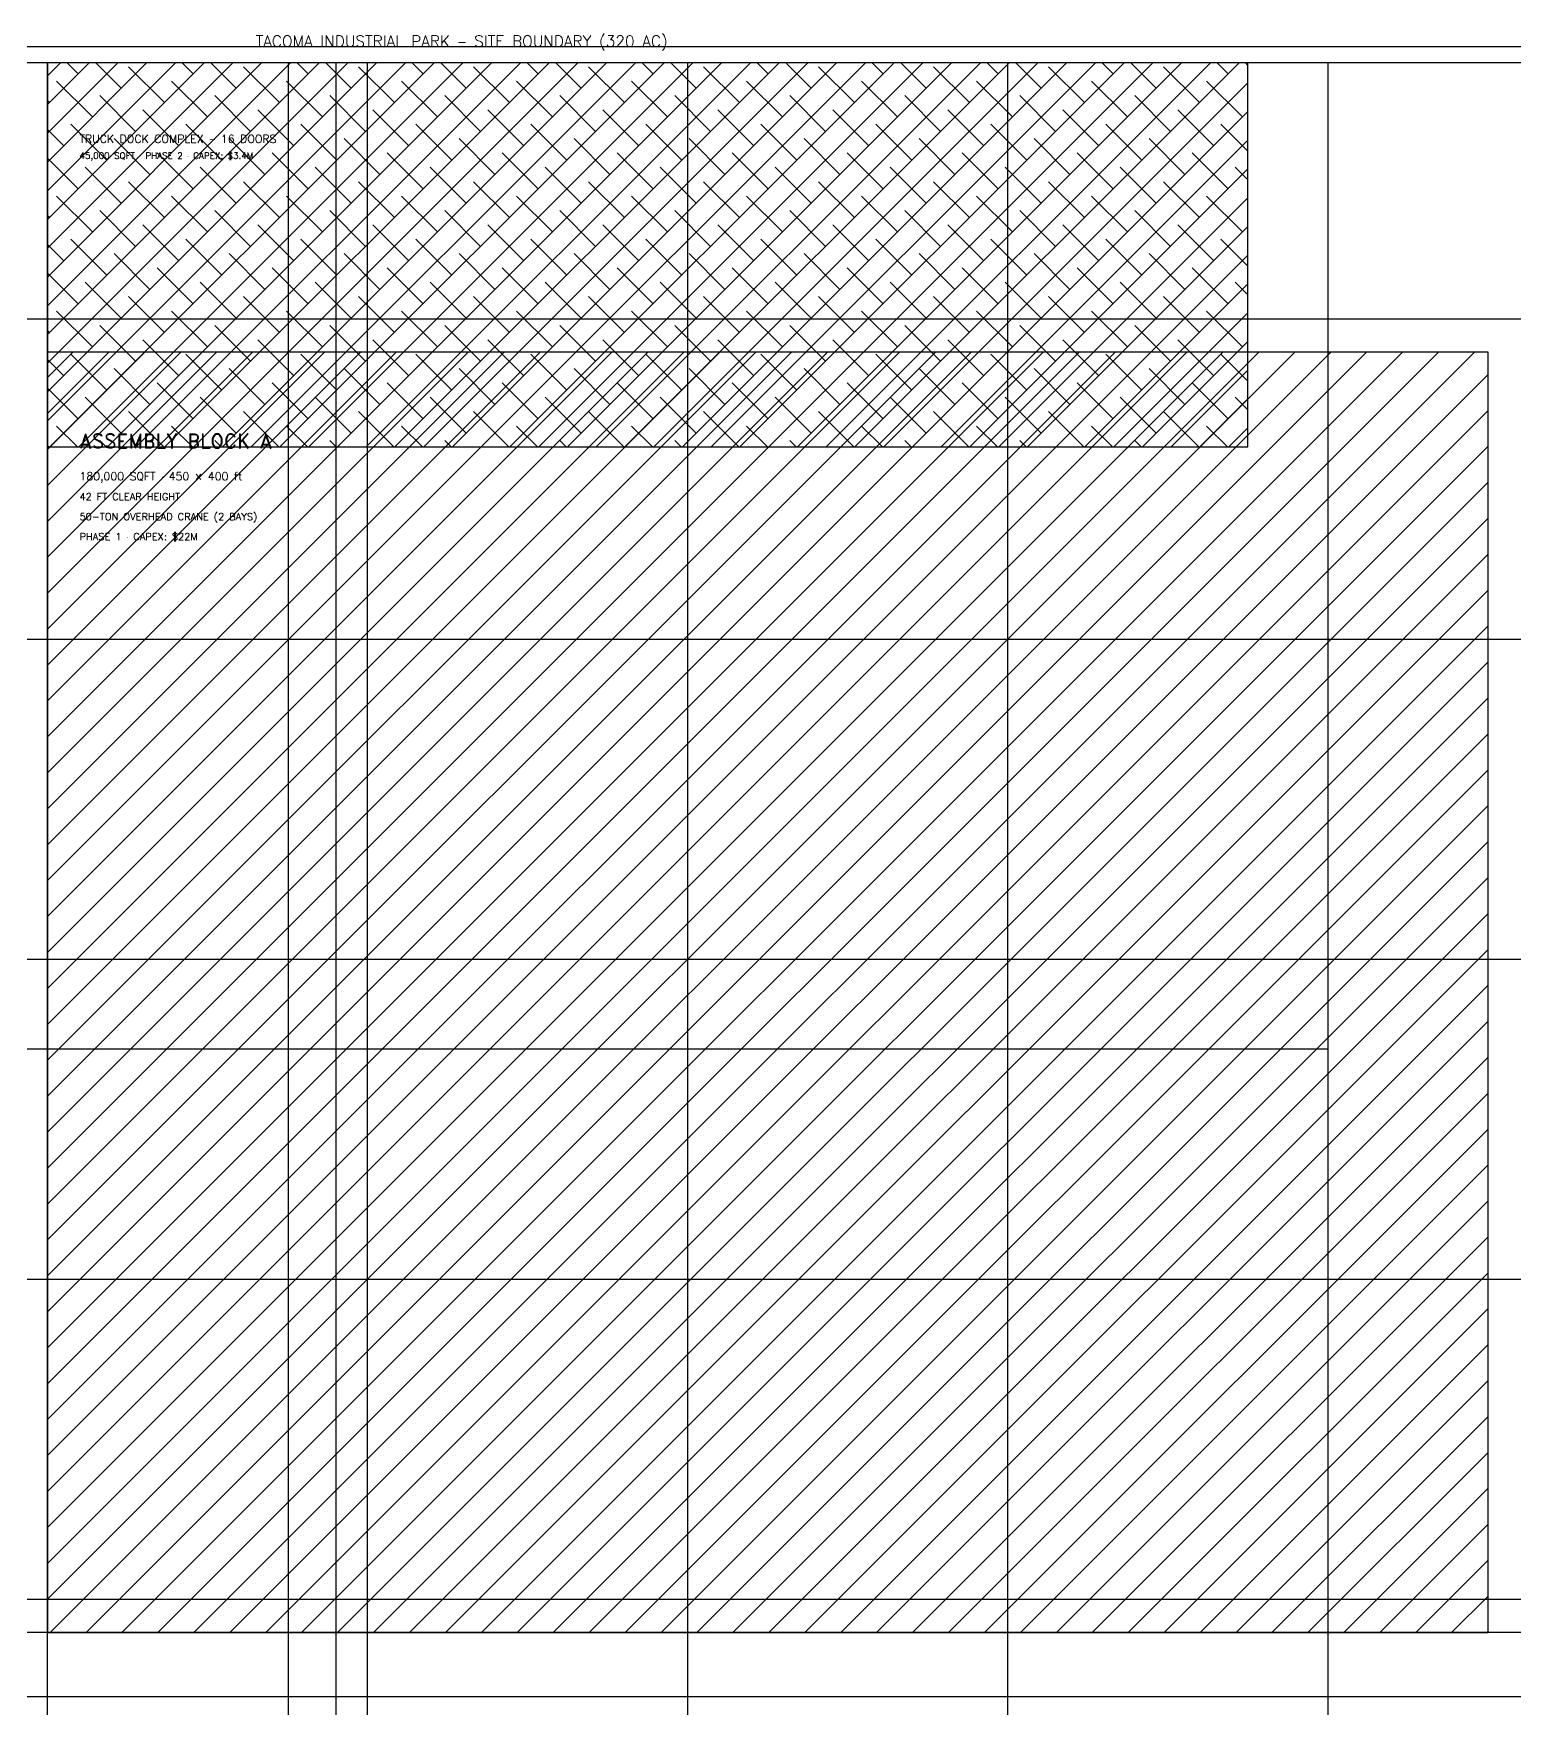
# Model space of a CAD drawing. Extents: x -30 to 4930, y -120 to 3821.
# Drawn here: x 1633 to 3483, y 1514 to 3607 of the extents above; entities that cross this region are included whole.
import ezdxf

# ---------------------------------------------------------------- set-up
doc = ezdxf.new("R2010")
doc.units = 0
for name, color, linetype in [('A-BLDG-LOGI', 6, 'Continuous'), ('A-BLDG-PROD', 4, 'Continuous'), ('C-SITE-BOUN', 7, 'Continuous'), ('C-SITE-ROAD', 8, 'Continuous'), ('E-UTIL-POWR', 2, 'Continuous'), ('X-ANNO-GRID', 8, 'Continuous'), ('X-ANNO-TEXT', 7, 'Continuous'), ('Z-ZONE-SECU', 1, 'Continuous')]:
    doc.layers.add(name, color=color, linetype=linetype)
doc.styles.add('ENGINEERING', font='romans.shx')
doc.styles.add('TITLE', font='romand.shx')

msp = doc.modelspace()

# ---------------------------------------------------------------- hatches: boundary and pattern name
at = {"layer": 'A-BLDG-LOGI'}
h = msp.add_hatch(dxfattribs=at)
h.set_pattern_fill('ANSI38', scale=8)
h.paths.add_polyline_path([(1650, 3090), (3150, 3090), (3150, 3570), (1650, 3570)])
at = {"layer": 'A-BLDG-PROD'}
h = msp.add_hatch(dxfattribs=at)
h.set_pattern_fill('ANSI31', scale=10)
h.paths.add_polyline_path([(1650, 1608.4), (3450, 1608.4), (3450, 3208.4), (1650, 3208.4)])

# ---------------------------------------------------------------- linework, layer by layer
at = {"layer": 'A-BLDG-LOGI'}
msp.add_lwpolyline([(1650, 3090), (3150, 3090), (3150, 3570), (1650, 3570), (1650, 3090)], dxfattribs=at)
at = {"layer": 'A-BLDG-PROD'}
msp.add_lwpolyline([(1650, 1608.4), (3450, 1608.4), (3450, 3208.4), (1650, 3208.4), (1650, 1608.4)], dxfattribs=at)
at = {"layer": 'C-SITE-BOUN'}
msp.add_lwpolyline([(50, 50), (4010, 50), (4010, 3570), (50, 3570), (50, 50)], dxfattribs=at)
at = {"layer": 'C-SITE-ROAD'}
for points in [[(1950.8, 50), (2010.8, 50), (2010.8, 3570), (1950.8, 3570), (1950.8, 50)], [(50, 1528.4), (4010, 1528.4), (4010, 1608.4), (50, 1608.4), (50, 1528.4)]]:
    msp.add_lwpolyline(points, dxfattribs=at)
at = {"layer": 'E-UTIL-POWR'}
msp.add_lwpolyline([(690, 3170), (690, 2338), (1250, 2338), (2650, 2338), (3250, 2338)], dxfattribs=at)
at = {"layer": 'X-ANNO-GRID'}
for p, q in [((1650, 50), (1650, 3570)), ((2050, 50), (2050, 3570)), ((2450, 50), (2450, 3570)), ((2850, 50), (2850, 3570)), ((3250, 50), (3250, 3570)), ((50, 3250), (4010, 3250)), ((50, 2850), (4010, 2850)), ((50, 2450), (4010, 2450)), ((50, 2050), (4010, 2050)), ((50, 1650), (4010, 1650))]:
    msp.add_line(p, q, dxfattribs=at)
at = {"layer": 'Z-ZONE-SECU'}
msp.add_lwpolyline([(30, 30), (4030, 30), (4030, 3590), (30, 3590)], close=True, dxfattribs=at)

# ---------------------------------------------------------------- texts
at = {"layer": 'X-ANNO-TEXT'}
for s, height, style, p in [('TACOMA INDUSTRIAL PARK — SITE BOUNDARY (320 AC)', 14, 'TITLE', (1910, 3590)), ('TRUCK DOCK COMPLEX — 16 DOORS', 10, 'TITLE', (1690, 3470)), ('45,000 SQFT · PHASE 2 · CAPEX: $3.4M', 8, 'ENGINEERING', (1690, 3450)), ('ASSEMBLY BLOCK A', 18, 'TITLE', (1690, 3088.4)), ('180,000 SQFT · 450 × 400 ft', 10, 'ENGINEERING', (1690, 3048.4)), ('42 FT CLEAR HEIGHT', 9, 'ENGINEERING', (1690, 3023.4)), ('50-TON OVERHEAD CRANE (2 BAYS)', 9, 'ENGINEERING', (1690, 2998.4)), ('PHASE 1 · CAPEX: $22M', 9, 'ENGINEERING', (1690, 2973.4))]:
    msp.add_text(s, height=height, dxfattribs=dict(at, style=style)).set_placement(p)

doc.saveas('drawing.dxf')
